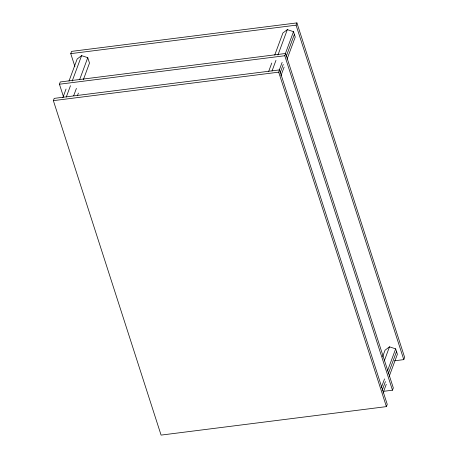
<?xml version="1.0" encoding="UTF-8"?>
<svg xmlns="http://www.w3.org/2000/svg" width="458" height="458" viewBox="0 0 458 458"><rect width="100%" height="100%" fill="white"/><g stroke="black" fill="none" stroke-linecap="round" stroke-linejoin="round"><path stroke-width="0.69" d="M53.368 100.646L54.204 98.378L279.535 69.897L387.245 404.357L386.409 406.618L161.079 435.1L53.368 100.646L278.699 72.164L279.535 69.897M63.381 96.461L59.443 84.22L60.279 81.959L285.609 53.477L393.319 387.932L392.483 390.199L383.272 391.361M74.912 66.559L70.755 53.643L71.591 51.382L296.921 22.9L404.632 357.355L403.796 359.622L394.584 360.784M62.832 97.737L66.044 89.058M69.009 81.043L77.156 59.013L81.593 55.641L87.764 57.668L89.499 63.067L83.327 79.755M66.278 97.039L70.48 85.686M72.209 81.014L81.593 55.641M73.686 95.728L76.4 88.383M79.612 79.703L87.764 57.668M77.402 95.779L78.387 93.111M268.571 71.734L271.777 63.049M274.743 55.04L282.895 33.005L287.326 29.638L293.498 31.665L295.238 37.064L287.086 59.093M272.012 71.036L275.968 60.353M277.943 55.012L287.326 29.638M279.174 70.389L282.139 62.38M285.345 53.7L293.498 31.665M392.483 390.199L284.773 55.744L285.609 53.477M403.796 359.622L296.08 25.167L296.921 22.9M280.044 73.091L283.256 64.406M286.216 56.397L294.368 34.361M280.909 75.788L284.12 67.108M382.579 356.879L385.046 350.204L389.483 346.832L395.649 348.859L397.389 354.257L389.237 376.287M384.296 360.852L389.483 346.832M381.325 387.588L384.537 378.903M387.502 370.894L395.649 348.859M382.195 390.285L385.407 381.606M388.373 373.591L396.519 351.561M383.065 392.981L386.277 384.302M70.755 53.643L296.08 25.167M59.443 84.22L284.773 55.744M278.699 72.164L386.409 406.618"/></g></svg>
